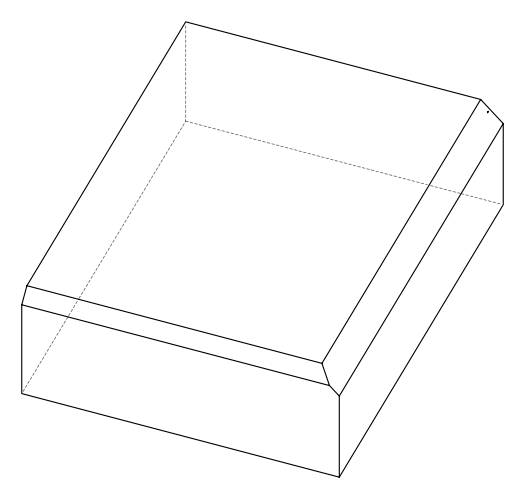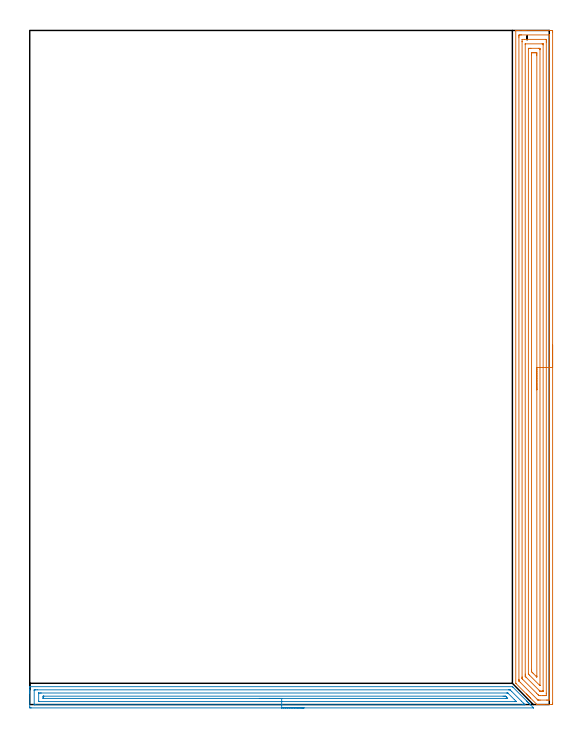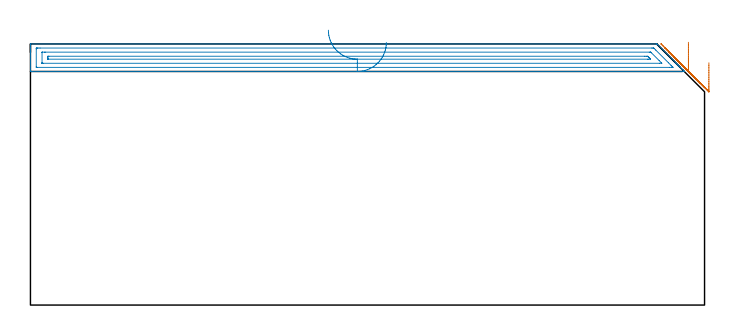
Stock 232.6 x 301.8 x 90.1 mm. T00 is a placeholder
(PLAN: 2 operations, 0 tool changes, 21.9 min)
(1 AREA_MILL | FG_CHAMFER_SURFACE | UGT0205_001 | 14.68 min | 41091 mm3)
(2 AREA_MILL_1 | FG_CHAMFER_SURFACE_1 | UGT0205_001 | 7.27 min | 9886 mm3)
(TOOL UGT0205_001 | Chamfer Mill 20 x 3 x 45 deg. | D20 FL50 Z2)
(OP 1 AREA_MILL)
G17 G21 G94 G90
T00 M6
G54
G17 G0 G90 X234.1 Y160.9 S1061 M3
G43 Z100.1 H0
Z83.6
G94 G1 Y160.862 Z82.728 F250.
Y160.748 Z81.863
Y160.559 Z81.012
Y160.297 Z80.18
Y159.963 Z79.374
Y159.56 Z78.6
Y159.092 Z77.864
Y158.56 Z77.172
Y157.971 Z76.529
Y157.328 Z75.94
Y156.636 Z75.408
Y155.9 Z74.94
Y155.126 Z74.537
Y154.32 Z74.203
Y153.488 Z73.941
Y152.637 Z73.752
Y151.772 Z73.638
Y150.9 Z73.6
X234.099 Y0.599 Z73.601
X234.097 Y0.226
X234.092 Y0.01 Z73.605
X233.73 Y0. Z73.966
X230.228 Z77.466
X229.653 Z78.044
X229.352 Z78.344
X228.777 Z78.919
X228.477 Z79.218
X227.876 Z79.823
X227.464 Z80.235
X227.163 Y0.006 Z80.536
X227.103 Y0.009 Z80.596
X226.947 Y0.153 Z80.753
X224.27 Y2.829 Z83.428
X224.099 Y2.999 Z83.596
X223.934 Y3.165 Z83.764
X223.824 Y3.275 Z83.874
X223.661 Y3.436 Z84.034
X223.504 Y3.595 Z84.194
X223.378 Y3.721 Z84.32
X223.223 Y3.874 Z84.472
X223.074 Y4.025 Z84.623
X222.932 Y4.167 Z84.766
X222.785 Y4.312 Z84.91
X222.644 Y4.455 Z85.053
X222.486 Y4.613 Z85.212
X222.348 Y4.75 Z85.348
X217.693 Y9.407 Z90.007
X217.61 Y9.49 Z90.089
X217.604 Y9.504 Z90.095
X217.6 Y9.519 Z90.1
Y301.647
X217.602 Y301.79 Z90.088
X217.725 Y301.798 Z89.967
X217.854 Y301.8 Z89.845
X218.244 Z89.455
X218.845 Z88.849
X220.897 Z86.8
X221.472 Z86.223
X222.06 Z85.635
X233.443 Z74.254
X233.73 Y301.797 Z73.967
X234.092 Y301.79 Z73.605
X234.097 Y301.574 Z73.601
X234.1 Y301.201 Z73.6
Y300.824
Y150.9
X232.686 Z75.014
Y3.275
X232.685 Y2.556 Z75.015
X232.683 Y2.383 Z75.017
X232.679 Y2.033 Z75.021
X232.346 Y2.009 Z75.354
X231.979 Y2.004 Z75.721
X231.479 Y2. Z76.221
X228.477 Z79.223
X227.975 Y2.002 Z79.725
X227.601 Y2.01 Z80.099
X227.55 Y2.012 Z80.15
X227.497 Y2.061 Z80.203
X227.387 Y2.166 Z80.313
X227.167 Y2.383 Z80.533
X219.721 Y9.829 Z87.979
X219.143 Y10.411 Z88.557
X219.058 Y10.504 Z88.642
X219.021 Y10.551 Z88.679
X219.02 Y10.592 Z88.68
X219.017 Y10.771 Z88.683
X219.014 Y11.131 Z88.686
Y11.303
Y298.525
X219.015 Y299.244 Z88.685
X219.017 Y299.417 Z88.683
X219.021 Y299.767 Z88.679
X219.354 Y299.791 Z88.346
X219.721 Y299.796 Z87.979
X220.221 Y299.8 Z87.479
X232.479 Z75.221
X232.629 Y299.797 Z75.071
X232.655 Y299.795 Z75.045
X232.678 Y299.791 Z75.022
X232.68 Y299.758 Z75.02
X232.684 Y299.591 Z75.016
X232.685 Y299.417 Z75.015
X232.686 Y298.697 Z75.014
Y150.9
X231.272 Z76.428
X231.271 Y5.059 Z76.429
Y4.889
X231.265 Y4.167 Z76.435
X231.261 Y4.007 Z76.439
X230.228 Y4. Z77.472
X229.516 Z78.184
X228.641 Z79.059
X228.477 Y4.002 Z79.223
X228.313 Y4.005 Z79.387
X227.998 Y4.014 Z79.702
X227.836 Y4.167 Z79.864
X227.601 Y4.399 Z80.099
X226.94 Y5.059 Z80.76
X220.596 Y11.404 Z87.104
X220.501 Y11.505 Z87.199
X220.455 Y11.556 Z87.245
X220.435 Y11.588 Z87.265
X220.434 Y11.682 Z87.266
X220.43 Y12.024 Z87.27
X220.429 Y12.195 Z87.271
X220.428 Y12.366 Z87.272
X220.429 Y296.741 Z87.271
Y296.911
X220.436 Y297.633 Z87.264
X220.439 Y297.793 Z87.261
X221.472 Y297.8 Z86.228
X230.941 Y297.799 Z76.759
X231.104 Y297.795 Z76.596
X231.261 Y297.79 Z76.439
X231.266 Y297.633 Z76.434
X231.269 Y297.465 Z76.431
X231.271 Y296.741 Z76.429
X231.272 Y296.57 Z76.428
Y150.9
X229.857 Z77.843
Y6.329
X229.855 Y6.157 Z77.845
X229.852 Y6.021 Z77.848
X229.85 Y6.009 Z77.85
X229.843 Y6.006 Z77.857
X229.818 Y6.002 Z77.882
X229.766 Y6.001 Z77.934
X229.352 Y6. Z78.348
X229.304 Z78.396
X228.477 Y6.008 Z79.223
X228.452 Y6.01 Z79.248
X228.426 Y6.031 Z79.274
X228.371 Y6.081 Z79.329
X228.262 Y6.187 Z79.438
X228.045 Y6.403 Z79.655
X222.254 Y12.195 Z85.446
X222.157 Y12.295 Z85.543
X221.953 Y12.508 Z85.747
X221.849 Y12.618 Z85.851
X221.847 Y12.646 Z85.853
X221.845 Y12.707 Z85.855
X221.843 Y13.087 Z85.857
Y13.601
Y295.471
X221.845 Y295.643 Z85.855
X221.848 Y295.779 Z85.852
X221.85 Y295.791 Z85.85
X221.857 Y295.794 Z85.843
X221.882 Y295.798 Z85.818
X221.934 Y295.799 Z85.766
X229.401 Y295.8 Z78.299
X229.762 Y295.793 Z77.938
X229.846 Y295.79 Z77.854
X229.851 Y295.736 Z77.849
X229.854 Y295.675 Z77.846
X229.857 Y295.335 Z77.843
Y150.9
X228.443 Z79.257
X228.442 Y8.662 Z79.258
Y8.627
X228.436 Y8.484 Z79.264
X228.391 Y8.515 Z79.309
X228.372 Y8.531 Z79.328
X228.272 Y8.627 Z79.428
X223.812 Y13.087 Z83.888
X223.514 Y13.39 Z84.186
X223.311 Y13.599 Z84.389
X223.263 Y13.655 Z84.437
X223.261 Y13.678 Z84.439
X223.259 Y13.73 Z84.441
X223.257 Y13.945 Z84.443
Y13.979
X223.258 Y293.602 Z84.442
X223.259 Y293.709 Z84.441
X223.261 Y293.762 Z84.439
X223.263 Y293.782 Z84.437
X223.28 Y293.79 Z84.42
X223.487 Y293.797 Z84.213
X224.099 Y293.799 Z83.601
X224.359 Y293.8 Z83.341
X227.862 Y293.799 Z79.838
X228.323 Y293.793 Z79.377
X228.43 Y293.79 Z79.27
X228.436 Y293.607 Z79.264
X228.443 Y293.208 Z79.257
Y293.173
Y150.9
X227.029 Z80.671
Y12.778
X227.027 Y12.469 Z80.673
X227.025 Y12.381 Z80.675
X227.023 Y12.342 Z80.677
X227. Y12.36 Z80.7
X226.879 Y12.474 Z80.821
X226.726 Y12.623 Z80.974
X225.369 Y13.979 Z82.331
X224.974 Y14.377 Z82.726
X224.732 Y14.628 Z82.968
X224.678 Y14.691 Z83.022
X224.675 Y14.768 Z83.025
X224.673 Y14.871 Z83.027
X224.671 Y15.18 Z83.029
Y15.763
Y290.806
X224.673 Y291.389 Z83.027
X224.675 Y291.694 Z83.025
X224.679 Y291.79 Z83.021
X224.773 Y291.794 Z82.927
X224.974 Y291.797 Z82.726
X225.447 Y291.8 Z82.253
X225.85 Z81.85
X226.322 Z81.378
X226.726 Y291.798 Z80.974
X226.86 Y291.796 Z80.84
X226.967 Y291.79 Z80.733
X227.022 Y291.778 Z80.678
X227.024 Y291.698 Z80.676
X227.028 Y291.389 Z80.672
X227.029 Y291.08 Z80.671
Y290.497
Y150.9
Y150.028 Z80.709
Y149.164 Z80.823
Y148.312 Z81.012
Y147.48 Z81.274
Y146.674 Z81.608
Y145.9 Z82.011
Y145.164 Z82.48
Y144.472 Z83.011
Y143.829 Z83.6
Y143.24 Z84.243
Y142.709 Z84.935
Y142.24 Z85.671
Y141.837 Z86.445
Y141.503 Z87.251
Y141.241 Z88.083
Y141.052 Z88.935
Y140.938 Z89.8
Y140.9 Z90.671
G0 Z100.1
M5
M2
(OP 2 AREA_MILL_1)
G17 G21 G94 G90
T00 M6
G54
G17 G0 G90 X122.8 Y-1.5 S1061 M3
G43 Z100.1 H0
Z90.6
G94 G1 X122.762 Z89.728 F250.
X122.648 Z88.863
X122.459 Z88.012
X122.197 Z87.18
X121.863 Z86.374
X121.46 Z85.6
X120.991 Z84.864
X120.46 Z84.172
X119.871 Z83.529
X119.228 Z82.94
X118.536 Z82.408
X117.8 Z81.94
X117.026 Z81.537
X116.22 Z81.203
X115.388 Z80.941
X114.536 Z80.752
X113.672 Z80.638
X112.8 Z80.6
X0.625
X0.249 Y-1.496 Z80.602
X0.01 Y-1.493 Z80.605
X0. Y-1.129 Z80.969
Y5.001 Z87.096
Y5.529 Z87.626
Y5.877 Z87.973
Y6.405 Z88.501
Y6.753 Z88.848
Y7.705 Z89.804
X0.003 Y7.855 Z89.947
X0.01 Y7.998 Z90.089
X0.178 Y8. Z90.1
X216.037
X216.095 Y7.995 Z90.09
X216.132 Y7.966 Z90.063
X216.411 Y7.69 Z89.79
X222.47 Y1.631 Z83.729
X222.604 Y1.499 Z83.594
X222.741 Y1.36 Z83.458
X222.899 Y1.202 Z83.3
X223.042 Y1.061 Z83.156
X223.188 Y0.913 Z83.011
X223.328 Y0.773 Z82.87
X223.48 Y0.623 Z82.718
X223.635 Y0.466 Z82.564
X223.757 Y0.344 Z82.441
X223.918 Y0.185 Z82.28
X224.081 Y0.02 Z82.117
X224.28 Y-0.18 Z81.92
X225.454 Y-1.353 Z80.746
X225.571 Y-1.475 Z80.623
X225.583 Y-1.494 Z80.603
X225.571 Y-1.499 Z80.599
X112.8 Y-1.5 Z80.6
Y-0.086 Z82.014
X2.412 Y-0.085 Z82.015
X2.24 Y-0.084 Z82.016
X2.057 Y-0.08 Z82.02
X2.018 Y-0.079 Z82.021
X2.01 Y-0.057 Z82.043
X2.006 Y-0.024 Z82.076
X2.001 Y0.15 Z82.25
Y6.28 Z88.38
X2.004 Y6.416 Z88.516
X2.01 Y6.523 Z88.623
X2.015 Y6.579 Z88.679
X2.051 Y6.58 Z88.68
X2.412 Y6.584 Z88.684
X2.583 Y6.585 Z88.685
X3.306 Y6.586 Z88.686
X214.42
X214.782 Y6.584 Z88.684
X214.962 Y6.581 Z88.681
X215.048 Y6.579 Z88.679
X215.143 Y6.496 Z88.596
X215.772 Y5.877 Z87.977
X220.152 Y1.499 Z83.599
X221.027 Y0.623 Z82.723
X221.4 Y0.249 Z82.349
X221.663 Y-0.022 Z82.078
X221.717 Y-0.079 Z82.021
X221.624 Y-0.081 Z82.019
X221.4 Y-0.084 Z82.016
X221.229 Y-0.085 Z82.015
X220.506 Y-0.086 Z82.014
X112.8
Y1.328 Z83.428
X4.373 Y1.329 Z83.429
X4.2 Y1.33 Z83.43
X4.028 Y1.334 Z83.434
X4.012 Y1.335 Z83.435
X4.008 Y1.347 Z83.447
X4.003 Y1.381 Z83.481
X4.001 Y1.433 Z83.533
X4. Y1.499 Z83.599
X4.001 Y5.001 Z87.101
X4.004 Y5.099 Z87.199
X4.008 Y5.148 Z87.248
X4.011 Y5.165 Z87.265
X4.031 Y5.167 Z87.267
X4.2 Y5.169 Z87.269
X4.92 Y5.171 Z87.271
X5.094 Y5.172 Z87.272
X213.529 Y5.171 Z87.271
X213.876 Y5.169 Z87.269
X213.975 Y5.166 Z87.266
X214.026 Y5.163 Z87.263
X214.039 Y5.154 Z87.254
X214.094 Y5.104 Z87.204
X214.199 Y5.001 Z87.101
X214.249 Y4.952 Z87.052
X216.931 Y2.27 Z84.37
X217.698 Y1.499 Z83.599
X217.825 Y1.366 Z83.466
X217.839 Y1.335 Z83.435
X217.825 Y1.334 Z83.434
X217.104 Y1.329 Z83.429
X112.8 Y1.328 Z83.428
Y2.743 Z84.843
X6.146
X6.087 Y2.744 Z84.844
X6.026 Y2.747 Z84.847
X6.01 Y2.749 Z84.849
X6.007 Y2.769 Z84.869
X6.004 Y2.82 Z84.92
X6. Y3.238 Z85.338
Y3.25 Z85.35
X6.007 Y3.682 Z85.782
X6.01 Y3.734 Z85.834
X6.017 Y3.751 Z85.851
X6.054 Y3.752 Z85.852
X6.191 Y3.755 Z85.855
X6.364 Y3.757 Z85.857
X211.944
X212.462 Y3.756 Z85.856
X212.842 Y3.753 Z85.853
X212.964 Y3.75 Z85.85
X213.005 Y3.734 Z85.834
X213.094 Y3.651 Z85.751
X213.202 Y3.547 Z85.647
X213.356 Y3.396 Z85.496
X213.501 Y3.25 Z85.35
X213.639 Y3.108 Z85.208
X213.898 Y2.841 Z84.941
X213.976 Y2.748 Z84.848
X213.947 Y2.747 Z84.847
X213.871 Y2.745 Z84.845
X213.356 Y2.743 Z84.843
X212.979
X112.8
X111.928 Z84.881
X111.063 Z84.995
X110.212 Z85.183
X109.38 Z85.446
X108.574 Z85.78
X107.8 Z86.182
X107.064 Z86.651
X106.372 Z87.182
X105.729 Z87.772
X105.14 Z88.415
X104.608 Z89.107
X104.14 Z89.843
X103.737 Z90.616
X103.403 Z91.422
X103.141 Z92.254
X102.952 Z93.106
X102.838 Z93.971
X102.8 Z94.843
G0 Z100.1
M5
M2
